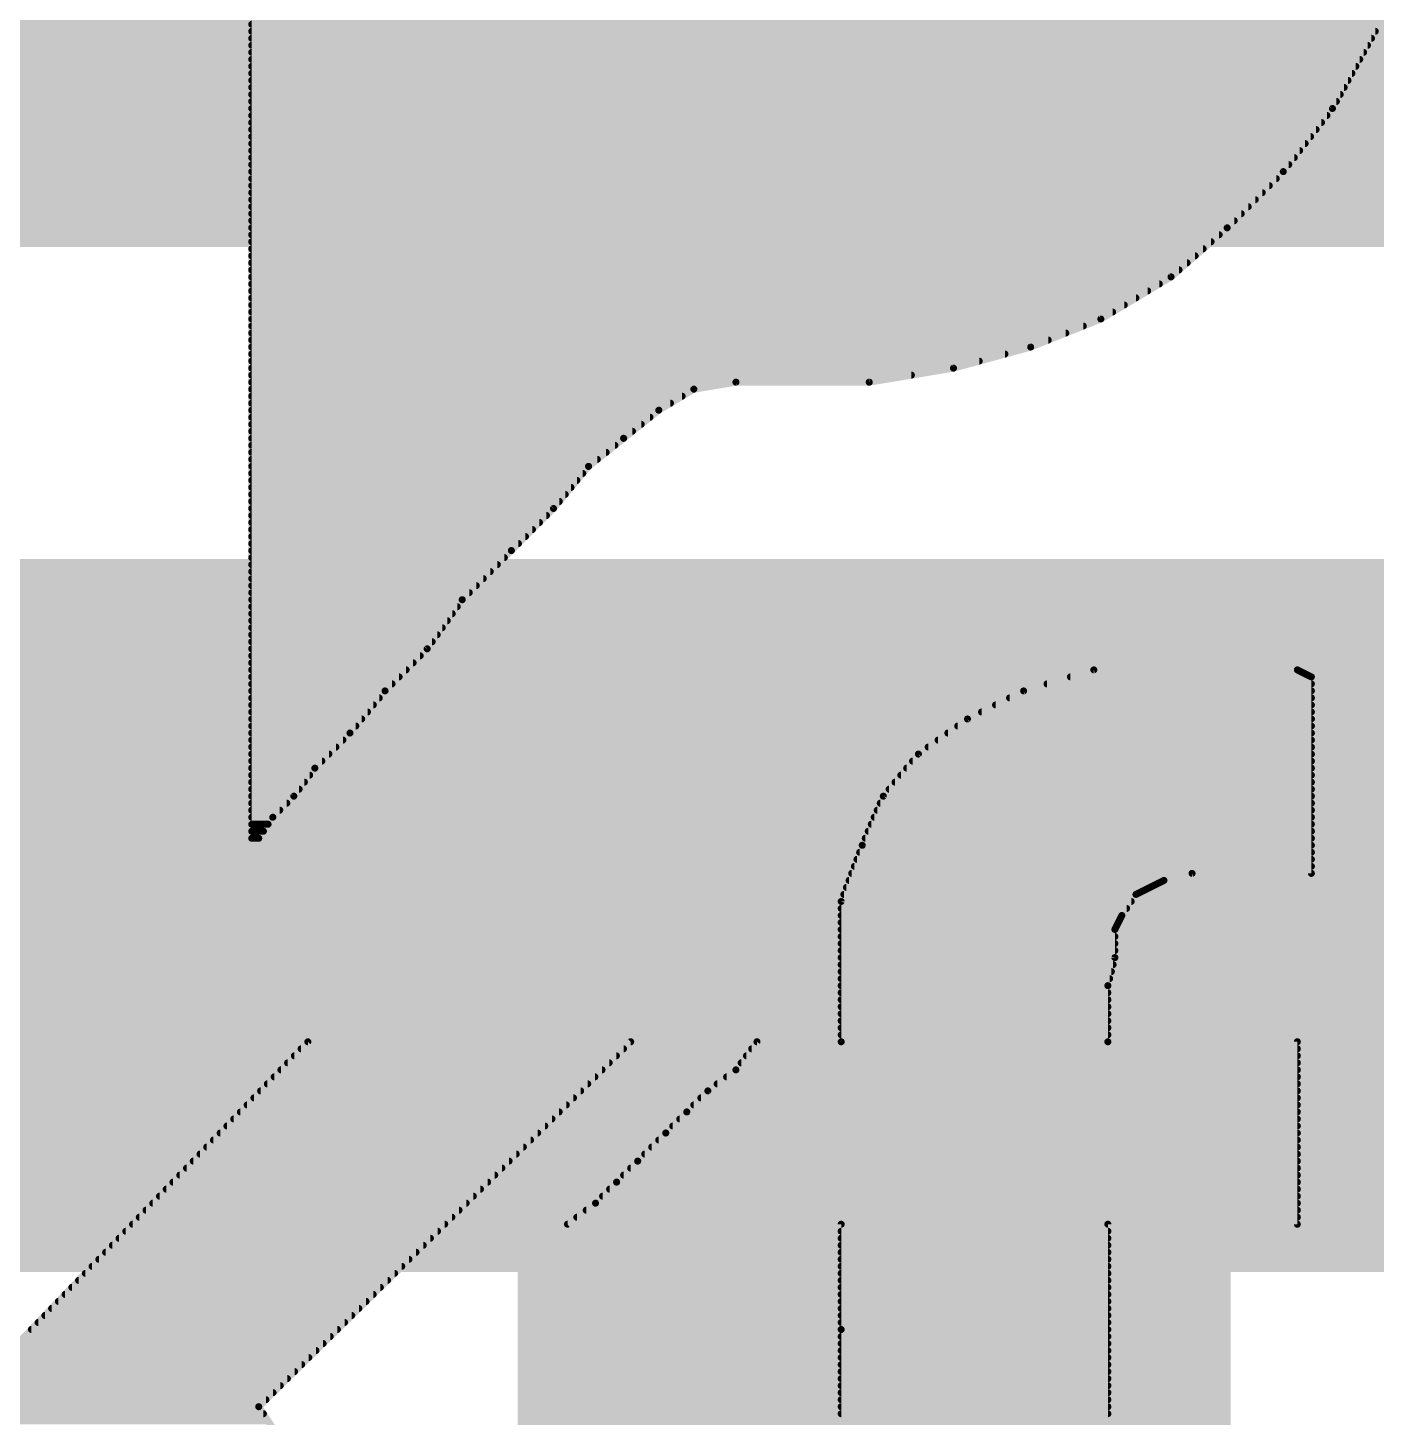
# Model space of a CAD drawing. Extents: x -27 to 80, y -18 to 25.
# Drawn here: x 23.559 to 25.48, y 8.175 to 10.155 of the extents above; entities that cross this region are included whole.
import ezdxf

# ---------------------------------------------------------------- set-up
doc = ezdxf.new("R2010")
doc.units = 0
for name, color, linetype in [('1', 12, 'CONTINUOUS'), ('16', 132, 'CONTINUOUS'), ('21', 41, 'CONTINUOUS'), ('51', 53, 'CONTINUOUS')]:
    doc.layers.add(name, color=color, linetype=linetype)

msp = doc.modelspace()

# ---------------------------------------------------------------- linework, layer by layer
at = {"layer": '1', "const_width": 1.016}
for points in [[(24.765, 8.89), (20.701, 8.89)], [(33.1, 8.89), (24.765, 8.89)], [(24.765, 0), (24.765, 8.89)]]:
    msp.add_lwpolyline(points, dxfattribs=at)
at = {"layer": '1', "const_width": 0.508}
for points in [[(24.765, 9.144, 1), (24.765, 8.636)], [(25.019, 8.89, 1), (24.511, 8.89)], [(24.765, 8.636, 1), (24.765, 9.144)]]:
    msp.add_lwpolyline(points, format="xyb", dxfattribs=at)
at = {"layer": '16', "const_width": 1.016}
msp.add_lwpolyline([(27.94, 8.89), (21.59, 8.89)], dxfattribs=at)
at = {"layer": '21', "const_width": 0.01}
for points in [[(23.878, 10.28), (23.878, 9)], [(25.418, 10.04), (25.518, 10.22)], [(23.878, 10.16), (25.4847, 10.16)], [(23.878, 10.15), (25.4791, 10.15)], [(23.878, 10.14), (25.4736, 10.14)], [(23.878, 10.13), (25.468, 10.13)], [(23.878, 10.12), (25.4624, 10.12)], [(23.878, 10.11), (25.4569, 10.11)], [(23.878, 10.1), (25.4513, 10.1)], [(23.878, 10.09), (25.4458, 10.09)], [(23.878, 10.08), (25.4402, 10.08)], [(23.878, 10.07), (25.4347, 10.07)], [(23.878, 10.06), (25.4291, 10.06)], [(23.878, 10.05), (25.4236, 10.05)], [(23.878, 10.04), (25.418, 10.04)], [(25.348, 9.95), (25.418, 10.04)], [(23.878, 10.03), (25.4102, 10.03)], [(23.878, 10.02), (25.4024, 10.02)], [(23.878, 10.01), (25.3947, 10.01)], [(23.878, 10), (25.3869, 10)], [(23.878, 9.99), (25.3791, 9.99)], [(23.878, 9.98), (25.3713, 9.98)], [(23.878, 9.97), (25.3636, 9.97)], [(23.878, 9.96), (25.3558, 9.96)], [(23.878, 9.95), (25.348, 9.95)], [(23.878, 9.94), (25.338, 9.94)], [(25.268, 9.87), (25.348, 9.95)], [(23.878, 9.93), (25.328, 9.93)], [(23.878, 9.92), (25.318, 9.92)], [(23.878, 9.91), (25.308, 9.91)], [(23.878, 9.9), (25.298, 9.9)], [(23.878, 9.89), (25.288, 9.89)], [(23.878, 9.88), (25.278, 9.88)], [(23.878, 9.87), (25.268, 9.87)], [(23.878, 9.86), (25.2566, 9.86)], [(25.188, 9.8), (25.268, 9.87)], [(23.878, 9.85), (25.2451, 9.85)], [(23.878, 9.84), (25.2337, 9.84)], [(23.878, 9.83), (25.2223, 9.83)], [(23.878, 9.82), (25.2109, 9.82)], [(23.878, 9.81), (25.1994, 9.81)], [(23.878, 9.8), (25.188, 9.8)], [(25.088, 9.74), (25.188, 9.8)], [(23.878, 9.79), (25.1713, 9.79)], [(23.878, 9.78), (25.1547, 9.78)], [(23.878, 9.77), (25.138, 9.77)], [(23.878, 9.76), (25.1213, 9.76)], [(23.878, 9.75), (25.1047, 9.75)], [(23.878, 9.74), (25.088, 9.74)], [(24.988, 9.7), (25.088, 9.74)], [(23.878, 9.73), (25.063, 9.73)], [(23.878, 9.72), (25.038, 9.72)], [(23.878, 9.71), (25.013, 9.71)], [(23.878, 9.7), (24.988, 9.7)], [(24.878, 9.67), (24.988, 9.7)], [(23.878, 9.69), (24.9513, 9.69)], [(23.878, 9.68), (24.9147, 9.68)], [(23.878, 9.67), (24.878, 9.67)], [(23.878, 9.66), (24.818, 9.66)], [(24.758, 9.65), (24.878, 9.67)], [(23.878, 9.65), (24.758, 9.65)], [(23.878, 9.64), (24.508, 9.64)], [(24.458, 9.61), (24.508, 9.64)], [(24.508, 9.64), (24.568, 9.65)], [(24.568, 9.65), (24.758, 9.65)], [(23.878, 9.63), (24.4913, 9.63)], [(23.878, 9.62), (24.4747, 9.62)], [(23.878, 9.61), (24.458, 9.61)], [(23.878, 9.6), (24.4455, 9.6)], [(24.408, 9.57), (24.458, 9.61)], [(23.878, 9.59), (24.433, 9.59)], [(23.878, 9.58), (24.4205, 9.58)], [(23.878, 9.57), (24.408, 9.57)], [(23.878, 9.56), (24.3955, 9.56)], [(24.358, 9.53), (24.408, 9.57)], [(23.878, 9.55), (24.383, 9.55)], [(23.878, 9.54), (24.3705, 9.54)], [(23.878, 9.53), (24.358, 9.53)], [(23.878, 9.52), (24.3497, 9.52)], [(24.308, 9.47), (24.358, 9.53)], [(23.878, 9.51), (24.3413, 9.51)], [(23.878, 9.5), (24.333, 9.5)], [(23.878, 9.49), (24.3247, 9.49)], [(23.878, 9.48), (24.3163, 9.48)], [(23.878, 9.47), (24.308, 9.47)], [(23.878, 9.46), (24.298, 9.46)], [(24.248, 9.41), (24.308, 9.47)], [(23.878, 9.45), (24.288, 9.45)], [(23.878, 9.44), (24.278, 9.44)], [(23.878, 9.43), (24.268, 9.43)], [(23.878, 9.42), (24.258, 9.42)], [(23.878, 9.41), (24.248, 9.41)], [(24.178, 9.34), (24.248, 9.41)], [(23.878, 9.4), (24.238, 9.4)], [(23.878, 9.39), (24.228, 9.39)], [(23.878, 9.38), (24.218, 9.38)], [(23.878, 9.37), (24.208, 9.37)], [(23.878, 9.36), (24.198, 9.36)], [(23.878, 9.35), (24.188, 9.35)], [(23.878, 9.34), (24.178, 9.34)], [(23.878, 9.33), (24.1709, 9.33)], [(24.128, 9.27), (24.178, 9.34)], [(23.878, 9.32), (24.1637, 9.32)], [(23.878, 9.31), (24.1566, 9.31)], [(23.878, 9.3), (24.1494, 9.3)], [(23.878, 9.29), (24.1423, 9.29)], [(23.878, 9.28), (24.1351, 9.28)], [(23.878, 9.27), (24.128, 9.27)], [(24.068, 9.21), (24.128, 9.27)], [(23.878, 9.26), (24.118, 9.26)], [(23.878, 9.25), (24.108, 9.25)], [(23.878, 9.24), (24.098, 9.24)], [(23.878, 9.23), (24.088, 9.23)], [(24.978, 9.21), (25.078, 9.24)], [(25.0447, 9.23), (25.388, 9.23)], [(25.078, 9.24), (25.368, 9.24)], [(25.368, 9.24), (25.388, 9.23)], [(25.388, 9.23), (25.388, 8.95)], [(23.878, 9.22), (24.078, 9.22)], [(23.878, 9.21), (24.068, 9.21)], [(24.018, 9.15), (24.068, 9.21)], [(24.898, 9.17), (24.978, 9.21)], [(24.978, 9.21), (25.388, 9.21)], [(25.0113, 9.22), (25.388, 9.22)], [(23.878, 9.2), (24.0597, 9.2)], [(23.878, 9.19), (24.0513, 9.19)], [(24.938, 9.19), (25.388, 9.19)], [(24.958, 9.2), (25.388, 9.2)], [(23.878, 9.18), (24.043, 9.18)], [(23.878, 9.17), (24.0347, 9.17)], [(24.828, 9.12), (24.898, 9.17)], [(24.898, 9.17), (25.388, 9.17)], [(24.918, 9.18), (25.388, 9.18)], [(23.878, 9.16), (24.0263, 9.16)], [(23.878, 9.15), (24.018, 9.15)], [(23.968, 9.1), (24.018, 9.15)], [(24.87, 9.15), (25.388, 9.15)], [(24.884, 9.16), (25.388, 9.16)], [(23.878, 9.14), (24.008, 9.14)], [(23.878, 9.13), (23.998, 9.13)], [(24.842, 9.13), (25.388, 9.13)], [(24.856, 9.14), (25.388, 9.14)], [(23.878, 9.12), (23.988, 9.12)], [(23.878, 9.11), (23.978, 9.11)], [(24.778, 9.06), (24.828, 9.12)], [(24.8197, 9.11), (25.388, 9.11)], [(24.828, 9.12), (25.388, 9.12)], [(23.878, 9.1), (23.968, 9.1)], [(23.878, 9.09), (23.9605, 9.09)], [(23.938, 9.06), (23.968, 9.1)], [(24.803, 9.09), (25.388, 9.09)], [(24.8113, 9.1), (25.388, 9.1)], [(23.878, 9.08), (23.953, 9.08)], [(23.878, 9.07), (23.9455, 9.07)], [(24.7863, 9.07), (25.388, 9.07)], [(24.7947, 9.08), (25.388, 9.08)], [(23.878, 9.06), (23.938, 9.06)], [(23.878, 9.05), (23.928, 9.05)], [(23.908, 9.03), (23.938, 9.06)], [(24.748, 8.99), (24.778, 9.06)], [(24.7737, 9.05), (25.388, 9.05)], [(24.778, 9.06), (25.388, 9.06)], [(23.878, 9.04), (23.918, 9.04)], [(23.878, 9.03), (23.908, 9.03)], [(23.888, 9), (23.908, 9.03)], [(24.7651, 9.03), (25.388, 9.03)], [(24.7694, 9.04), (25.388, 9.04)], [(23.878, 9.02), (23.9013, 9.02)], [(23.878, 9.01), (23.8947, 9.01)], [(24.7566, 9.01), (25.388, 9.01)], [(24.7609, 9.02), (25.388, 9.02)], [(23.878, 9), (23.888, 9)], [(23.878, 9), (23.888, 9)], [(24.718, 8.91), (24.748, 8.99)], [(24.748, 8.99), (25.388, 8.99)], [(24.7523, 9), (25.388, 9)], [(24.7405, 8.97), (25.388, 8.97)], [(24.7443, 8.98), (25.388, 8.98)], [(24.733, 8.95), (25.388, 8.95)], [(24.7368, 8.96), (25.388, 8.96)], [(25.218, 8.95), (25.178, 8.94)], [(25.388, 8.95), (25.218, 8.95)], [(24.7255, 8.93), (25.158, 8.93)], [(24.7293, 8.94), (25.178, 8.94)], [(25.158, 8.93), (25.138, 8.92)], [(25.178, 8.94), (25.158, 8.93)], [(24.718, 8.71), (24.718, 8.91)], [(24.718, 8.91), (25.1313, 8.91)], [(24.7218, 8.92), (25.138, 8.92)], [(25.138, 8.92), (25.118, 8.89)], [(24.718, 8.9), (25.1247, 8.9)], [(24.718, 8.89), (25.118, 8.89)], [(25.118, 8.89), (25.108, 8.87)], [(24.718, 8.88), (25.113, 8.88)], [(24.718, 8.87), (25.108, 8.87)], [(25.108, 8.87), (25.108, 8.83)], [(24.718, 8.86), (25.108, 8.86)], [(24.718, 8.85), (25.108, 8.85)], [(24.718, 8.84), (25.108, 8.84)], [(24.718, 8.83), (25.108, 8.83)], [(25.108, 8.83), (25.098, 8.79)], [(24.718, 8.82), (25.1055, 8.82)], [(24.718, 8.81), (25.103, 8.81)], [(24.718, 8.8), (25.1005, 8.8)], [(24.718, 8.79), (25.098, 8.79)], [(25.098, 8.79), (25.098, 8.71)], [(24.718, 8.78), (25.098, 8.78)], [(24.718, 8.77), (25.098, 8.77)], [(24.718, 8.76), (25.098, 8.76)], [(24.718, 8.75), (25.098, 8.75)], [(24.718, 8.74), (25.098, 8.74)], [(24.718, 8.73), (25.098, 8.73)], [(23.468, 8.2), (23.958, 8.71)], [(24.418, 8.71), (23.888, 8.19)], [(23.958, 8.71), (24.418, 8.71)], [(24.568, 8.67), (24.598, 8.71)], [(24.598, 8.71), (24.718, 8.71)], [(24.718, 8.72), (25.098, 8.72)], [(24.718, 8.71), (25.098, 8.71)], [(25.098, 8.71), (25.368, 8.71)], [(25.368, 8.71), (25.368, 8.45)], [(23.9388, 8.69), (24.3976, 8.69)], [(23.9484, 8.7), (24.4078, 8.7)], [(24.583, 8.69), (25.368, 8.69)], [(24.5905, 8.7), (25.368, 8.7)], [(23.9196, 8.67), (24.3772, 8.67)], [(23.9292, 8.68), (24.3874, 8.68)], [(24.528, 8.64), (24.568, 8.67)], [(24.568, 8.67), (25.368, 8.67)], [(24.5755, 8.68), (25.368, 8.68)], [(23.9003, 8.65), (24.3568, 8.65)], [(23.91, 8.66), (24.367, 8.66)], [(24.5413, 8.65), (25.368, 8.65)], [(24.5547, 8.66), (25.368, 8.66)], [(23.8811, 8.63), (24.3365, 8.63)], [(23.8907, 8.64), (24.3467, 8.64)], [(24.498, 8.61), (24.528, 8.64)], [(24.518, 8.63), (25.368, 8.63)], [(24.528, 8.64), (25.368, 8.64)], [(23.8619, 8.61), (24.3161, 8.61)], [(23.8715, 8.62), (24.3263, 8.62)], [(24.468, 8.58), (24.498, 8.61)], [(24.498, 8.61), (25.368, 8.61)], [(24.508, 8.62), (25.368, 8.62)], [(23.8427, 8.59), (24.2957, 8.59)], [(23.8523, 8.6), (24.3059, 8.6)], [(24.478, 8.59), (25.368, 8.59)], [(24.488, 8.6), (25.368, 8.6)], [(23.8235, 8.57), (24.2753, 8.57)], [(23.8331, 8.58), (24.2855, 8.58)], [(24.428, 8.54), (24.468, 8.58)], [(24.458, 8.57), (25.368, 8.57)], [(24.468, 8.58), (25.368, 8.58)], [(23.8043, 8.55), (24.2549, 8.55)], [(23.8139, 8.56), (24.2651, 8.56)], [(24.438, 8.55), (25.368, 8.55)], [(24.448, 8.56), (25.368, 8.56)], [(23.7851, 8.53), (24.2345, 8.53)], [(23.7947, 8.54), (24.2447, 8.54)], [(24.398, 8.51), (24.428, 8.54)], [(24.418, 8.53), (25.368, 8.53)], [(24.428, 8.54), (25.368, 8.54)], [(23.7658, 8.51), (24.2142, 8.51)], [(23.7755, 8.52), (24.2243, 8.52)], [(24.368, 8.48), (24.398, 8.51)], [(24.398, 8.51), (25.368, 8.51)], [(24.408, 8.52), (25.368, 8.52)], [(23.7466, 8.49), (24.1938, 8.49)], [(23.7562, 8.5), (24.204, 8.5)], [(24.378, 8.49), (25.368, 8.49)], [(24.388, 8.5), (25.368, 8.5)], [(23.7274, 8.47), (24.1734, 8.47)], [(23.737, 8.48), (24.1836, 8.48)], [(24.328, 8.45), (24.368, 8.48)], [(24.3547, 8.47), (25.368, 8.47)], [(24.368, 8.48), (25.368, 8.48)], [(23.7082, 8.45), (24.153, 8.45)], [(23.7178, 8.46), (24.1632, 8.46)], [(24.718, 8.45), (24.328, 8.45)], [(24.328, 8.45), (25.368, 8.45)], [(24.3413, 8.46), (25.368, 8.46)], [(24.718, 8.3), (24.718, 8.45)], [(25.368, 8.45), (25.098, 8.45)], [(25.098, 8.45), (25.098, 7.29)], [(23.689, 8.43), (24.1326, 8.43)], [(23.6986, 8.44), (24.1428, 8.44)], [(24.718, 8.44), (25.098, 8.44)], [(24.718, 8.43), (25.098, 8.43)], [(23.6794, 8.42), (24.1224, 8.42)], [(24.718, 8.42), (25.098, 8.42)], [(23.6602, 8.4), (24.102, 8.4)], [(23.6698, 8.41), (24.1122, 8.41)], [(24.718, 8.41), (25.098, 8.41)], [(24.718, 8.4), (25.098, 8.4)], [(23.6409, 8.38), (24.0817, 8.38)], [(23.6505, 8.39), (24.0918, 8.39)], [(24.718, 8.39), (25.098, 8.39)], [(24.718, 8.38), (25.098, 8.38)], [(23.6217, 8.36), (24.0613, 8.36)], [(23.6313, 8.37), (24.0715, 8.37)], [(24.718, 8.37), (25.098, 8.37)], [(24.718, 8.36), (25.098, 8.36)], [(23.6025, 8.34), (24.0409, 8.34)], [(23.6121, 8.35), (24.0511, 8.35)], [(24.718, 8.35), (25.098, 8.35)], [(24.718, 8.34), (25.098, 8.34)], [(23.5833, 8.32), (24.0205, 8.32)], [(23.5929, 8.33), (24.0307, 8.33)], [(24.718, 8.33), (25.098, 8.33)], [(24.718, 8.32), (25.098, 8.32)], [(23.5641, 8.3), (24.0001, 8.3)], [(23.5737, 8.31), (24.0103, 8.31)], [(24.718, 8.31), (25.098, 8.31)], [(24.718, 7.29), (24.718, 8.3)], [(24.718, 8.3), (25.098, 8.3)], [(23.5449, 8.28), (23.9797, 8.28)], [(23.5545, 8.29), (23.9899, 8.29)], [(24.718, 8.29), (25.098, 8.29)], [(24.718, 8.28), (25.098, 8.28)], [(23.5256, 8.26), (23.9593, 8.26)], [(23.5353, 8.27), (23.9695, 8.27)], [(24.718, 8.27), (25.098, 8.27)], [(24.718, 8.26), (25.098, 8.26)], [(23.5064, 8.24), (23.939, 8.24)], [(23.516, 8.25), (23.9492, 8.25)], [(24.718, 8.25), (25.098, 8.25)], [(24.718, 8.24), (25.098, 8.24)], [(23.4872, 8.22), (23.9186, 8.22)], [(23.4968, 8.23), (23.9288, 8.23)], [(24.718, 8.23), (25.098, 8.23)], [(24.718, 8.22), (25.098, 8.22)], [(23.468, 8.2), (23.8982, 8.2)], [(23.4776, 8.21), (23.9084, 8.21)], [(24.718, 8.21), (25.098, 8.21)], [(24.718, 8.2), (25.098, 8.2)], [(23.078, 8.19), (23.888, 8.19)], [(23.078, 8.18), (23.8946, 8.18)], [(23.888, 8.19), (24.478, 7.29)], [(24.718, 8.19), (25.098, 8.19)], [(24.718, 8.18), (25.098, 8.18)], [(23.078, 8.17), (23.9011, 8.17)], [(24.718, 8.17), (25.098, 8.17)]]:
    msp.add_lwpolyline(points, dxfattribs=at)
at = {"layer": '21', "const_width": 0.005}
for points in [[(23.878, 10.1625, 1), (23.878, 10.1575)], [(23.878, 10.1525, 1), (23.878, 10.1475)], [(23.878, 10.1425, 1), (23.878, 10.1375)], [(25.4736, 10.1375, 1), (25.4736, 10.1425)], [(25.4791, 10.1475, 1), (25.4791, 10.1525)], [(23.878, 10.1325, 1), (23.878, 10.1275)], [(23.878, 10.1225, 1), (23.878, 10.1175)], [(25.4624, 10.1175, 1), (25.4624, 10.1225)], [(25.468, 10.1275, 1), (25.468, 10.1325)], [(23.878, 10.1125, 1), (23.878, 10.1075)], [(23.878, 10.1025, 1), (23.878, 10.0975)], [(25.4513, 10.0975, 1), (25.4513, 10.1025)], [(25.4569, 10.1075, 1), (25.4569, 10.1125)], [(23.878, 10.0925, 1), (23.878, 10.0875)], [(23.878, 10.0825, 1), (23.878, 10.0775)], [(25.4402, 10.0775, 1), (25.4402, 10.0825)], [(25.4458, 10.0875, 1), (25.4458, 10.0925)], [(23.878, 10.0725, 1), (23.878, 10.0675)], [(23.878, 10.0625, 1), (23.878, 10.0575)], [(25.4291, 10.0575, 1), (25.4291, 10.0625)], [(25.4347, 10.0675, 1), (25.4347, 10.0725)], [(23.878, 10.0525, 1), (23.878, 10.0475)], [(23.878, 10.0425, 1), (23.878, 10.0375)], [(25.4158, 10.0412, 1), (25.4202, 10.0388)], [(25.42, 10.0385, 1), (25.416, 10.0415)], [(25.418, 10.0375, 1), (25.418, 10.0425)], [(25.4236, 10.0475, 1), (25.4236, 10.0525)], [(23.878, 10.0325, 1), (23.878, 10.0275)], [(23.878, 10.0225, 1), (23.878, 10.0175)], [(25.4024, 10.0175, 1), (25.4024, 10.0225)], [(25.4102, 10.0275, 1), (25.4102, 10.0325)], [(23.878, 10.0125, 1), (23.878, 10.0075)], [(23.878, 10.0025, 1), (23.878, 9.9975)], [(25.3869, 9.9975, 1), (25.3869, 10.0025)], [(25.3947, 10.0075, 1), (25.3947, 10.0125)], [(23.878, 9.9925, 1), (23.878, 9.9875)], [(23.878, 9.9825, 1), (23.878, 9.9775)], [(25.3713, 9.9775, 1), (25.3713, 9.9825)], [(25.3791, 9.9875, 1), (25.3791, 9.9925)], [(23.878, 9.9725, 1), (23.878, 9.9675)], [(23.878, 9.9625, 1), (23.878, 9.9575)], [(25.3558, 9.9575, 1), (25.3558, 9.9625)], [(25.3636, 9.9675, 1), (25.3636, 9.9725)], [(23.878, 9.9525, 1), (23.878, 9.9475)], [(23.878, 9.9425, 1), (23.878, 9.9375)], [(25.338, 9.9375, 1), (25.338, 9.9425)], [(25.346, 9.9515, 1), (25.35, 9.9485)], [(25.3498, 9.9482, 1), (25.3462, 9.9518)], [(25.348, 9.9475, 1), (25.348, 9.9525)], [(23.878, 9.9325, 1), (23.878, 9.9275)], [(23.878, 9.9225, 1), (23.878, 9.9175)], [(25.318, 9.9175, 1), (25.318, 9.9225)], [(25.328, 9.9275, 1), (25.328, 9.9325)], [(23.878, 9.9125, 1), (23.878, 9.9075)], [(23.878, 9.9025, 1), (23.878, 9.8975)], [(25.298, 9.8975, 1), (25.298, 9.9025)], [(25.308, 9.9075, 1), (25.308, 9.9125)], [(23.878, 9.8925, 1), (23.878, 9.8875)], [(23.878, 9.8825, 1), (23.878, 9.8775)], [(25.278, 9.8775, 1), (25.278, 9.8825)], [(25.288, 9.8875, 1), (25.288, 9.8925)], [(23.878, 9.8725, 1), (23.878, 9.8675)], [(23.878, 9.8625, 1), (23.878, 9.8575)], [(25.2566, 9.8575, 1), (25.2566, 9.8625)], [(25.2662, 9.8718, 1), (25.2698, 9.8682)], [(25.2696, 9.8681, 1), (25.2664, 9.8719)], [(25.268, 9.8675, 1), (25.268, 9.8725)], [(23.878, 9.8525, 1), (23.878, 9.8475)], [(23.878, 9.8425, 1), (23.878, 9.8375)], [(25.2337, 9.8375, 1), (25.2337, 9.8425)], [(25.2451, 9.8475, 1), (25.2451, 9.8525)], [(23.878, 9.8325, 1), (23.878, 9.8275)], [(23.878, 9.8225, 1), (23.878, 9.8175)], [(25.2109, 9.8175, 1), (25.2109, 9.8225)], [(25.2223, 9.8275, 1), (25.2223, 9.8325)], [(23.878, 9.8125, 1), (23.878, 9.8075)], [(23.878, 9.8025, 1), (23.878, 9.7975)], [(25.1864, 9.8019, 1), (25.1896, 9.7981)], [(25.1893, 9.7979, 1), (25.1867, 9.8021)], [(25.188, 9.7975, 1), (25.188, 9.8025)], [(25.1994, 9.8075, 1), (25.1994, 9.8125)], [(23.878, 9.7925, 1), (23.878, 9.7875)], [(23.878, 9.7825, 1), (23.878, 9.7775)], [(25.1547, 9.7775, 1), (25.1547, 9.7825)], [(25.1713, 9.7875, 1), (25.1713, 9.7925)], [(23.878, 9.7725, 1), (23.878, 9.7675)], [(23.878, 9.7625, 1), (23.878, 9.7575)], [(25.1213, 9.7575, 1), (25.1213, 9.7625)], [(25.138, 9.7675, 1), (25.138, 9.7725)], [(23.878, 9.7525, 1), (23.878, 9.7475)], [(23.878, 9.7425, 1), (23.878, 9.7375)], [(25.0867, 9.7421, 1), (25.0893, 9.7379)], [(25.0889, 9.7377, 1), (25.0871, 9.7423)], [(25.088, 9.7375, 1), (25.088, 9.7425)], [(25.1047, 9.7475, 1), (25.1047, 9.7525)], [(23.878, 9.7325, 1), (23.878, 9.7275)], [(23.878, 9.7225, 1), (23.878, 9.7175)], [(25.038, 9.7175, 1), (25.038, 9.7225)], [(25.063, 9.7275, 1), (25.063, 9.7325)], [(23.878, 9.7125, 1), (23.878, 9.7075)], [(23.878, 9.7025, 1), (23.878, 9.6975)], [(24.9871, 9.7023, 1), (24.9889, 9.6977)], [(24.9887, 9.6976, 1), (24.9873, 9.7024)], [(24.988, 9.6975, 1), (24.988, 9.7025)], [(25.013, 9.7075, 1), (25.013, 9.7125)], [(23.878, 9.6925, 1), (23.878, 9.6875)], [(23.878, 9.6825, 1), (23.878, 9.6775)], [(24.9147, 9.6775, 1), (24.9147, 9.6825)], [(24.9513, 9.6875, 1), (24.9513, 9.6925)], [(23.878, 9.6725, 1), (23.878, 9.6675)], [(23.878, 9.6625, 1), (23.878, 9.6575)], [(24.818, 9.6575, 1), (24.818, 9.6625)], [(24.8773, 9.6724, 1), (24.8787, 9.6676)], [(24.8784, 9.6675, 1), (24.8776, 9.6725)], [(24.878, 9.6675, 1), (24.878, 9.6725)], [(23.878, 9.6525, 1), (23.878, 9.6475)], [(23.878, 9.6425, 1), (23.878, 9.6375)], [(24.5076, 9.6425, 1), (24.5084, 9.6375)], [(24.5093, 9.6379, 1), (24.5067, 9.6421)], [(24.508, 9.6375, 1), (24.508, 9.6425)], [(24.568, 9.6525, 1), (24.568, 9.6475)], [(24.5684, 9.6475, 1), (24.5676, 9.6525)], [(24.7576, 9.6525, 1), (24.7584, 9.6475)], [(24.758, 9.6475, 1), (24.758, 9.6525)], [(24.758, 9.6475, 1), (24.758, 9.6525)], [(23.878, 9.6325, 1), (23.878, 9.6275)], [(23.878, 9.6225, 1), (23.878, 9.6175)], [(24.4747, 9.6175, 1), (24.4747, 9.6225)], [(24.4913, 9.6275, 1), (24.4913, 9.6325)], [(23.878, 9.6125, 1), (23.878, 9.6075)], [(23.878, 9.6025, 1), (23.878, 9.5975)], [(24.4455, 9.5975, 1), (24.4455, 9.6025)], [(24.4567, 9.6121, 1), (24.4593, 9.6079)], [(24.4596, 9.608, 1), (24.4564, 9.612)], [(24.458, 9.6075, 1), (24.458, 9.6125)], [(23.878, 9.5925, 1), (23.878, 9.5875)], [(23.878, 9.5825, 1), (23.878, 9.5775)], [(24.4205, 9.5775, 1), (24.4205, 9.5825)], [(24.433, 9.5875, 1), (24.433, 9.5925)], [(23.878, 9.5725, 1), (23.878, 9.5675)], [(23.878, 9.5625, 1), (23.878, 9.5575)], [(24.3955, 9.5575, 1), (24.3955, 9.5625)], [(24.4064, 9.572, 1), (24.4096, 9.568)], [(24.4096, 9.568, 1), (24.4064, 9.572)], [(24.408, 9.5675, 1), (24.408, 9.5725)], [(23.878, 9.5525, 1), (23.878, 9.5475)], [(23.878, 9.5425, 1), (23.878, 9.5375)], [(24.3705, 9.5375, 1), (24.3705, 9.5425)], [(24.383, 9.5475, 1), (24.383, 9.5525)], [(23.878, 9.5325, 1), (23.878, 9.5275)], [(23.878, 9.5225, 1), (23.878, 9.5175)], [(24.3497, 9.5175, 1), (24.3497, 9.5225)], [(24.3564, 9.532, 1), (24.3596, 9.528)], [(24.3599, 9.5284, 1), (24.3561, 9.5316)], [(24.358, 9.5275, 1), (24.358, 9.5325)], [(23.878, 9.5125, 1), (23.878, 9.5075)], [(23.878, 9.5025, 1), (23.878, 9.4975)], [(24.333, 9.4975, 1), (24.333, 9.5025)], [(24.3413, 9.5075, 1), (24.3413, 9.5125)], [(23.878, 9.4925, 1), (23.878, 9.4875)], [(23.878, 9.4825, 1), (23.878, 9.4775)], [(24.3163, 9.4775, 1), (24.3163, 9.4825)], [(24.3247, 9.4875, 1), (24.3247, 9.4925)], [(23.878, 9.4725, 1), (23.878, 9.4675)], [(23.878, 9.4625, 1), (23.878, 9.4575)], [(24.298, 9.4575, 1), (24.298, 9.4625)], [(24.3061, 9.4716, 1), (24.3099, 9.4684)], [(24.3098, 9.4682, 1), (24.3062, 9.4718)], [(24.308, 9.4675, 1), (24.308, 9.4725)], [(23.878, 9.4525, 1), (23.878, 9.4475)], [(23.878, 9.4425, 1), (23.878, 9.4375)], [(24.278, 9.4375, 1), (24.278, 9.4425)], [(24.288, 9.4475, 1), (24.288, 9.4525)], [(23.878, 9.4325, 1), (23.878, 9.4275)], [(23.878, 9.4225, 1), (23.878, 9.4175)], [(24.258, 9.4175, 1), (24.258, 9.4225)], [(24.268, 9.4275, 1), (24.268, 9.4325)], [(23.878, 9.4125, 1), (23.878, 9.4075)], [(24.2462, 9.4118, 1), (24.2498, 9.4082)], [(24.2498, 9.4082, 1), (24.2462, 9.4118)], [(24.248, 9.4075, 1), (24.248, 9.4125)], [(23.878, 9.4025, 1), (23.878, 9.3975)], [(23.878, 9.3925, 1), (23.878, 9.3875)], [(24.228, 9.3875, 1), (24.228, 9.3925)], [(24.238, 9.3975, 1), (24.238, 9.4025)], [(23.878, 9.3825, 1), (23.878, 9.3775)], [(23.878, 9.3725, 1), (23.878, 9.3675)], [(24.208, 9.3675, 1), (24.208, 9.3725)], [(24.218, 9.3775, 1), (24.218, 9.3825)], [(23.878, 9.3625, 1), (23.878, 9.3575)], [(23.878, 9.3525, 1), (23.878, 9.3475)], [(24.188, 9.3475, 1), (24.188, 9.3525)], [(24.198, 9.3575, 1), (24.198, 9.3625)], [(23.878, 9.3425, 1), (23.878, 9.3375)], [(23.878, 9.3325, 1), (23.878, 9.3275)], [(24.1709, 9.3275, 1), (24.1709, 9.3325)], [(24.1762, 9.3418, 1), (24.1798, 9.3382)], [(24.18, 9.3385, 1), (24.176, 9.3415)], [(24.178, 9.3375, 1), (24.178, 9.3425)], [(23.878, 9.3225, 1), (23.878, 9.3175)], [(23.878, 9.3125, 1), (23.878, 9.3075)], [(24.1566, 9.3075, 1), (24.1566, 9.3125)], [(24.1637, 9.3175, 1), (24.1637, 9.3225)], [(23.878, 9.3025, 1), (23.878, 9.2975)], [(23.878, 9.2925, 1), (23.878, 9.2875)], [(24.1423, 9.2875, 1), (24.1423, 9.2925)], [(24.1494, 9.2975, 1), (24.1494, 9.3025)], [(23.878, 9.2825, 1), (23.878, 9.2775)], [(23.878, 9.2725, 1), (23.878, 9.2675)], [(24.126, 9.2715, 1), (24.13, 9.2685)], [(24.1298, 9.2682, 1), (24.1262, 9.2718)], [(24.128, 9.2675, 1), (24.128, 9.2725)], [(24.1351, 9.2775, 1), (24.1351, 9.2825)], [(23.878, 9.2625, 1), (23.878, 9.2575)], [(23.878, 9.2525, 1), (23.878, 9.2475)], [(24.108, 9.2475, 1), (24.108, 9.2525)], [(24.118, 9.2575, 1), (24.118, 9.2625)], [(23.878, 9.2425, 1), (23.878, 9.2375)], [(23.878, 9.2325, 1), (23.878, 9.2275)], [(24.088, 9.2275, 1), (24.088, 9.2325)], [(24.098, 9.2375, 1), (24.098, 9.2425)], [(25.0447, 9.2325, 1), (25.0447, 9.2275)], [(25.078, 9.2425, 1), (25.078, 9.2375)], [(25.0787, 9.2376, 1), (25.0773, 9.2424)], [(25.3691, 9.2422, 1), (25.3669, 9.2378)], [(25.368, 9.2375, 1), (25.368, 9.2425)], [(25.3905, 9.23, 1), (25.3855, 9.23)], [(25.3869, 9.2278, 1), (25.3891, 9.2322)], [(25.388, 9.2275, 1), (25.388, 9.2325)], [(23.878, 9.2225, 1), (23.878, 9.2175)], [(23.878, 9.2125, 1), (23.878, 9.2075)], [(24.0662, 9.2118, 1), (24.0698, 9.2082)], [(24.0699, 9.2084, 1), (24.0661, 9.2116)], [(24.068, 9.2075, 1), (24.068, 9.2125)], [(24.078, 9.2175, 1), (24.078, 9.2225)], [(24.978, 9.2125, 1), (24.978, 9.2075)], [(24.9773, 9.2124, 1), (24.9787, 9.2076)], [(24.9791, 9.2078, 1), (24.9769, 9.2122)], [(25.0113, 9.2225, 1), (25.0113, 9.2175)], [(25.388, 9.2175, 1), (25.388, 9.2225)], [(25.388, 9.2075, 1), (25.388, 9.2125)], [(23.878, 9.2025, 1), (23.878, 9.1975)], [(23.878, 9.1925, 1), (23.878, 9.1875)], [(24.0513, 9.1875, 1), (24.0513, 9.1925)], [(24.0597, 9.1975, 1), (24.0597, 9.2025)], [(24.938, 9.1925, 1), (24.938, 9.1875)], [(24.958, 9.2025, 1), (24.958, 9.1975)], [(25.388, 9.1975, 1), (25.388, 9.2025)], [(25.388, 9.1875, 1), (25.388, 9.1925)], [(23.878, 9.1825, 1), (23.878, 9.1775)], [(23.878, 9.1725, 1), (23.878, 9.1675)], [(24.0347, 9.1675, 1), (24.0347, 9.1725)], [(24.043, 9.1775, 1), (24.043, 9.1825)], [(24.898, 9.1725, 1), (24.898, 9.1675)], [(24.8969, 9.1722, 1), (24.8991, 9.1678)], [(24.8995, 9.168, 1), (24.8965, 9.172)], [(24.918, 9.1825, 1), (24.918, 9.1775)], [(25.388, 9.1775, 1), (25.388, 9.1825)], [(25.388, 9.1675, 1), (25.388, 9.1725)], [(23.878, 9.1625, 1), (23.878, 9.1575)], [(23.878, 9.1525, 1), (23.878, 9.1475)], [(24.0161, 9.1516, 1), (24.0199, 9.1484)], [(24.0198, 9.1482, 1), (24.0162, 9.1518)], [(24.018, 9.1475, 1), (24.018, 9.1525)], [(24.0263, 9.1575, 1), (24.0263, 9.1625)], [(24.87, 9.1525, 1), (24.87, 9.1475)], [(24.884, 9.1625, 1), (24.884, 9.1575)], [(25.388, 9.1575, 1), (25.388, 9.1625)], [(25.388, 9.1475, 1), (25.388, 9.1525)], [(23.878, 9.1425, 1), (23.878, 9.1375)], [(23.878, 9.1325, 1), (23.878, 9.1275)], [(23.998, 9.1275, 1), (23.998, 9.1325)], [(24.008, 9.1375, 1), (24.008, 9.1425)], [(24.842, 9.1325, 1), (24.842, 9.1275)], [(24.856, 9.1425, 1), (24.856, 9.1375)], [(25.388, 9.1375, 1), (25.388, 9.1425)], [(25.388, 9.1275, 1), (25.388, 9.1325)], [(23.878, 9.1225, 1), (23.878, 9.1175)], [(23.878, 9.1125, 1), (23.878, 9.1075)], [(23.978, 9.1075, 1), (23.978, 9.1125)], [(23.988, 9.1175, 1), (23.988, 9.1225)], [(24.8197, 9.1125, 1), (24.8197, 9.1075)], [(24.828, 9.1225, 1), (24.828, 9.1175)], [(24.8265, 9.122, 1), (24.8295, 9.118)], [(24.8299, 9.1184, 1), (24.8261, 9.1216)], [(25.388, 9.1175, 1), (25.388, 9.1225)], [(25.388, 9.1075, 1), (25.388, 9.1125)], [(23.878, 9.1025, 1), (23.878, 9.0975)], [(23.878, 9.0925, 1), (23.878, 9.0875)], [(23.9605, 9.0875, 1), (23.9605, 9.0925)], [(23.9662, 9.1018, 1), (23.9698, 9.0982)], [(23.97, 9.0985, 1), (23.966, 9.1015)], [(23.968, 9.0975, 1), (23.968, 9.1025)], [(24.803, 9.0925, 1), (24.803, 9.0875)], [(24.8113, 9.1025, 1), (24.8113, 9.0975)], [(25.388, 9.0975, 1), (25.388, 9.1025)], [(25.388, 9.0875, 1), (25.388, 9.0925)], [(23.878, 9.0825, 1), (23.878, 9.0775)], [(23.878, 9.0725, 1), (23.878, 9.0675)], [(23.9455, 9.0675, 1), (23.9455, 9.0725)], [(23.953, 9.0775, 1), (23.953, 9.0825)], [(24.7863, 9.0725, 1), (24.7863, 9.0675)], [(24.7947, 9.0825, 1), (24.7947, 9.0775)], [(25.388, 9.0775, 1), (25.388, 9.0825)], [(25.388, 9.0675, 1), (25.388, 9.0725)], [(23.878, 9.0625, 1), (23.878, 9.0575)], [(23.878, 9.0525, 1), (23.878, 9.0475)], [(23.928, 9.0475, 1), (23.928, 9.0525)], [(23.936, 9.0615, 1), (23.94, 9.0585)], [(23.9398, 9.0582, 1), (23.9362, 9.0618)], [(23.938, 9.0575, 1), (23.938, 9.0625)], [(24.7737, 9.0525, 1), (24.7737, 9.0475)], [(24.778, 9.0625, 1), (24.778, 9.0575)], [(24.7761, 9.0616, 1), (24.7799, 9.0584)], [(24.7803, 9.059, 1), (24.7757, 9.061)], [(25.388, 9.0575, 1), (25.388, 9.0625)], [(25.388, 9.0475, 1), (25.388, 9.0525)], [(23.878, 9.0425, 1), (23.878, 9.0375)], [(23.878, 9.0325, 1), (23.878, 9.0275)], [(23.9062, 9.0318, 1), (23.9098, 9.0282)], [(23.9101, 9.0286, 1), (23.9059, 9.0314)], [(23.908, 9.0275, 1), (23.908, 9.0325)], [(23.918, 9.0375, 1), (23.918, 9.0425)], [(24.7651, 9.0325, 1), (24.7651, 9.0275)], [(24.7694, 9.0425, 1), (24.7694, 9.0375)], [(25.388, 9.0375, 1), (25.388, 9.0425)], [(25.388, 9.0275, 1), (25.388, 9.0325)], [(23.878, 9.0225, 1), (23.878, 9.0175)], [(23.878, 9.0125, 1), (23.878, 9.0075)], [(23.8947, 9.0075, 1), (23.8947, 9.0125)], [(23.9013, 9.0175, 1), (23.9013, 9.0225)], [(24.7566, 9.0125, 1), (24.7566, 9.0075)], [(24.7609, 9.0225, 1), (24.7609, 9.0175)], [(25.388, 9.0175, 1), (25.388, 9.0225)], [(25.388, 9.0075, 1), (25.388, 9.0125)], [(23.878, 9.0025, 1), (23.878, 8.9975)], [(23.878, 9.0025, 1), (23.878, 8.9975)], [(23.8755, 9, 1), (23.8805, 9)], [(23.8859, 9.0014, 1), (23.8901, 8.9986)], [(23.888, 8.9975, 1), (23.888, 9.0025)], [(23.888, 8.9975, 1), (23.888, 9.0025)], [(24.748, 8.9925, 1), (24.748, 8.9875)], [(24.7457, 8.991, 1), (24.7503, 8.989)], [(24.7503, 8.9891, 1), (24.7457, 8.9909)], [(24.7523, 9.0025, 1), (24.7523, 8.9975)], [(25.388, 8.9975, 1), (25.388, 9.0025)], [(25.388, 8.9875, 1), (25.388, 8.9925)], [(24.7405, 8.9725, 1), (24.7405, 8.9675)], [(24.7443, 8.9825, 1), (24.7443, 8.9775)], [(25.388, 8.9775, 1), (25.388, 8.9825)], [(25.388, 8.9675, 1), (25.388, 8.9725)], [(24.733, 8.9525, 1), (24.733, 8.9475)], [(24.7368, 8.9625, 1), (24.7368, 8.9575)], [(25.218, 8.9525, 1), (25.218, 8.9475)], [(25.2186, 8.9476, 1), (25.2174, 8.9524)], [(25.3855, 8.95, 1), (25.3905, 8.95)], [(25.388, 8.9575, 1), (25.388, 8.9625)], [(25.388, 8.9475, 1), (25.388, 8.9525)], [(25.388, 8.9475, 1), (25.388, 8.9525)], [(24.7255, 8.9325, 1), (24.7255, 8.9275)], [(24.7293, 8.9425, 1), (24.7293, 8.9375)], [(25.1569, 8.9322, 1), (25.1591, 8.9278)], [(25.1591, 8.9278, 1), (25.1569, 8.9322)], [(25.158, 8.9275, 1), (25.158, 8.9325)], [(25.1774, 8.9424, 1), (25.1786, 8.9376)], [(25.1791, 8.9378, 1), (25.1769, 8.9422)], [(25.178, 8.9375, 1), (25.178, 8.9425)], [(24.7205, 8.91, 1), (24.7155, 8.91)], [(24.718, 8.9125, 1), (24.718, 8.9075)], [(24.7157, 8.9109, 1), (24.7203, 8.9091)], [(24.7218, 8.9225, 1), (24.7218, 8.9175)], [(25.1313, 8.9075, 1), (25.1313, 8.9125)], [(25.1369, 8.9222, 1), (25.1391, 8.9178)], [(25.1401, 8.9186, 1), (25.1359, 8.9214)], [(25.138, 8.9175, 1), (25.138, 8.9225)], [(24.718, 8.9025, 1), (24.718, 8.8975)], [(24.718, 8.8925, 1), (24.718, 8.8875)], [(25.1159, 8.8914, 1), (25.1201, 8.8886)], [(25.1202, 8.8889, 1), (25.1158, 8.8911)], [(25.118, 8.8875, 1), (25.118, 8.8925)], [(25.1247, 8.8975, 1), (25.1247, 8.9025)], [(24.718, 8.8825, 1), (24.718, 8.8775)], [(24.718, 8.8725, 1), (24.718, 8.8675)], [(25.1105, 8.87, 1), (25.1055, 8.87)], [(25.1058, 8.8711, 1), (25.1102, 8.8689)], [(25.108, 8.8675, 1), (25.108, 8.8725)], [(25.113, 8.8775, 1), (25.113, 8.8825)], [(24.718, 8.8625, 1), (24.718, 8.8575)], [(24.718, 8.8525, 1), (24.718, 8.8475)], [(25.108, 8.8575, 1), (25.108, 8.8625)], [(25.108, 8.8475, 1), (25.108, 8.8525)], [(24.718, 8.8425, 1), (24.718, 8.8375)], [(24.718, 8.8325, 1), (24.718, 8.8275)], [(25.1055, 8.83, 1), (25.1105, 8.83)], [(25.1104, 8.8294, 1), (25.1056, 8.8306)], [(25.108, 8.8375, 1), (25.108, 8.8425)], [(25.108, 8.8275, 1), (25.108, 8.8325)], [(24.718, 8.8225, 1), (24.718, 8.8175)], [(24.718, 8.8125, 1), (24.718, 8.8075)], [(25.103, 8.8075, 1), (25.103, 8.8125)], [(25.1055, 8.8175, 1), (25.1055, 8.8225)], [(24.718, 8.8025, 1), (24.718, 8.7975)], [(24.718, 8.7925, 1), (24.718, 8.7875)], [(25.1005, 8.79, 1), (25.0955, 8.79)], [(25.0956, 8.7906, 1), (25.1004, 8.7894)], [(25.098, 8.7875, 1), (25.098, 8.7925)], [(25.1005, 8.7975, 1), (25.1005, 8.8025)], [(24.718, 8.7825, 1), (24.718, 8.7775)], [(24.718, 8.7725, 1), (24.718, 8.7675)], [(25.098, 8.7775, 1), (25.098, 8.7825)], [(25.098, 8.7675, 1), (25.098, 8.7725)], [(24.718, 8.7625, 1), (24.718, 8.7575)], [(24.718, 8.7525, 1), (24.718, 8.7475)], [(25.098, 8.7575, 1), (25.098, 8.7625)], [(25.098, 8.7475, 1), (25.098, 8.7525)], [(24.718, 8.7425, 1), (24.718, 8.7375)], [(24.718, 8.7325, 1), (24.718, 8.7275)], [(25.098, 8.7375, 1), (25.098, 8.7425)], [(25.098, 8.7275, 1), (25.098, 8.7325)], [(23.958, 8.7125, 1), (23.958, 8.7075)], [(23.9598, 8.7083, 1), (23.9562, 8.7117)], [(24.4198, 8.7082, 1), (24.4162, 8.7118)], [(24.418, 8.7075, 1), (24.418, 8.7125)], [(24.598, 8.7125, 1), (24.598, 8.7075)], [(24.6, 8.7085, 1), (24.596, 8.7115)], [(24.718, 8.7225, 1), (24.718, 8.7175)], [(24.718, 8.7125, 1), (24.718, 8.7075)], [(24.7155, 8.71, 1), (24.7205, 8.71)], [(24.718, 8.7075, 1), (24.718, 8.7125)], [(25.098, 8.7125, 1), (25.098, 8.7075)], [(25.0955, 8.71, 1), (25.1005, 8.71)], [(25.098, 8.7175, 1), (25.098, 8.7225)], [(25.098, 8.7075, 1), (25.098, 8.7125)], [(25.3705, 8.71, 1), (25.3655, 8.71)], [(25.368, 8.7075, 1), (25.368, 8.7125)], [(23.9388, 8.6925, 1), (23.9388, 8.6875)], [(23.9484, 8.7025, 1), (23.9484, 8.6975)], [(24.3976, 8.6875, 1), (24.3976, 8.6925)], [(24.4078, 8.6975, 1), (24.4078, 8.7025)], [(24.583, 8.6925, 1), (24.583, 8.6875)], [(24.5905, 8.7025, 1), (24.5905, 8.6975)], [(25.368, 8.6975, 1), (25.368, 8.7025)], [(25.368, 8.6875, 1), (25.368, 8.6925)], [(23.9196, 8.6725, 1), (23.9196, 8.6675)], [(23.9292, 8.6825, 1), (23.9292, 8.6775)], [(24.3772, 8.6675, 1), (24.3772, 8.6725)], [(24.3874, 8.6775, 1), (24.3874, 8.6825)], [(24.568, 8.6725, 1), (24.568, 8.6675)], [(24.566, 8.6715, 1), (24.57, 8.6685)], [(24.5695, 8.668, 1), (24.5665, 8.672)], [(24.5755, 8.6825, 1), (24.5755, 8.6775)], [(25.368, 8.6775, 1), (25.368, 8.6825)], [(25.368, 8.6675, 1), (25.368, 8.6725)], [(23.9003, 8.6525, 1), (23.9003, 8.6475)], [(23.91, 8.6625, 1), (23.91, 8.6575)], [(24.3568, 8.6475, 1), (24.3568, 8.6525)], [(24.367, 8.6575, 1), (24.367, 8.6625)], [(24.5413, 8.6525, 1), (24.5413, 8.6475)], [(24.5547, 8.6625, 1), (24.5547, 8.6575)], [(25.368, 8.6575, 1), (25.368, 8.6625)], [(25.368, 8.6475, 1), (25.368, 8.6525)], [(23.8811, 8.6325, 1), (23.8811, 8.6275)], [(23.8907, 8.6425, 1), (23.8907, 8.6375)], [(24.3365, 8.6275, 1), (24.3365, 8.6325)], [(24.3467, 8.6375, 1), (24.3467, 8.6425)], [(24.518, 8.6325, 1), (24.518, 8.6275)], [(24.528, 8.6425, 1), (24.528, 8.6375)], [(24.5265, 8.642, 1), (24.5295, 8.638)], [(24.5298, 8.6382, 1), (24.5262, 8.6418)], [(25.368, 8.6375, 1), (25.368, 8.6425)], [(25.368, 8.6275, 1), (25.368, 8.6325)], [(23.8619, 8.6125, 1), (23.8619, 8.6075)], [(23.8715, 8.6225, 1), (23.8715, 8.6175)], [(24.3161, 8.6075, 1), (24.3161, 8.6125)], [(24.3263, 8.6175, 1), (24.3263, 8.6225)], [(24.498, 8.6125, 1), (24.498, 8.6075)], [(24.4962, 8.6118, 1), (24.4998, 8.6082)], [(24.4998, 8.6082, 1), (24.4962, 8.6118)], [(24.508, 8.6225, 1), (24.508, 8.6175)], [(25.368, 8.6175, 1), (25.368, 8.6225)], [(25.368, 8.6075, 1), (25.368, 8.6125)], [(23.8427, 8.5925, 1), (23.8427, 8.5875)], [(23.8523, 8.6025, 1), (23.8523, 8.5975)], [(24.2957, 8.5875, 1), (24.2957, 8.5925)], [(24.3059, 8.5975, 1), (24.3059, 8.6025)], [(24.478, 8.5925, 1), (24.478, 8.5875)], [(24.488, 8.6025, 1), (24.488, 8.5975)], [(25.368, 8.5975, 1), (25.368, 8.6025)], [(25.368, 8.5875, 1), (25.368, 8.5925)], [(23.8235, 8.5725, 1), (23.8235, 8.5675)], [(23.8331, 8.5825, 1), (23.8331, 8.5775)], [(24.2753, 8.5675, 1), (24.2753, 8.5725)], [(24.2855, 8.5775, 1), (24.2855, 8.5825)], [(24.458, 8.5725, 1), (24.458, 8.5675)], [(24.468, 8.5825, 1), (24.468, 8.5775)], [(24.4662, 8.5818, 1), (24.4698, 8.5782)], [(24.4698, 8.5782, 1), (24.4662, 8.5818)], [(25.368, 8.5775, 1), (25.368, 8.5825)], [(25.368, 8.5675, 1), (25.368, 8.5725)], [(23.8043, 8.5525, 1), (23.8043, 8.5475)], [(23.8139, 8.5625, 1), (23.8139, 8.5575)], [(24.2549, 8.5475, 1), (24.2549, 8.5525)], [(24.2651, 8.5575, 1), (24.2651, 8.5625)], [(24.438, 8.5525, 1), (24.438, 8.5475)], [(24.448, 8.5625, 1), (24.448, 8.5575)], [(25.368, 8.5575, 1), (25.368, 8.5625)], [(25.368, 8.5475, 1), (25.368, 8.5525)], [(23.7851, 8.5325, 1), (23.7851, 8.5275)], [(23.7947, 8.5425, 1), (23.7947, 8.5375)], [(24.2345, 8.5275, 1), (24.2345, 8.5325)], [(24.2447, 8.5375, 1), (24.2447, 8.5425)], [(24.418, 8.5325, 1), (24.418, 8.5275)], [(24.428, 8.5425, 1), (24.428, 8.5375)], [(24.4262, 8.5418, 1), (24.4298, 8.5382)], [(24.4298, 8.5382, 1), (24.4262, 8.5418)], [(25.368, 8.5375, 1), (25.368, 8.5425)], [(25.368, 8.5275, 1), (25.368, 8.5325)], [(23.7658, 8.5125, 1), (23.7658, 8.5075)], [(23.7755, 8.5225, 1), (23.7755, 8.5175)], [(24.2142, 8.5075, 1), (24.2142, 8.5125)], [(24.2243, 8.5175, 1), (24.2243, 8.5225)], [(24.398, 8.5125, 1), (24.398, 8.5075)], [(24.3962, 8.5118, 1), (24.3998, 8.5082)], [(24.3998, 8.5082, 1), (24.3962, 8.5118)], [(24.408, 8.5225, 1), (24.408, 8.5175)], [(25.368, 8.5175, 1), (25.368, 8.5225)], [(25.368, 8.5075, 1), (25.368, 8.5125)], [(23.7466, 8.4925, 1), (23.7466, 8.4875)], [(23.7562, 8.5025, 1), (23.7562, 8.4975)], [(24.1938, 8.4875, 1), (24.1938, 8.4925)], [(24.204, 8.4975, 1), (24.204, 8.5025)], [(24.378, 8.4925, 1), (24.378, 8.4875)], [(24.388, 8.5025, 1), (24.388, 8.4975)], [(25.368, 8.4975, 1), (25.368, 8.5025)], [(25.368, 8.4875, 1), (25.368, 8.4925)], [(23.7274, 8.4725, 1), (23.7274, 8.4675)], [(23.737, 8.4825, 1), (23.737, 8.4775)], [(24.1734, 8.4675, 1), (24.1734, 8.4725)], [(24.1836, 8.4775, 1), (24.1836, 8.4825)], [(24.3547, 8.4725, 1), (24.3547, 8.4675)], [(24.368, 8.4825, 1), (24.368, 8.4775)], [(24.3662, 8.4818, 1), (24.3698, 8.4782)], [(24.3695, 8.478, 1), (24.3665, 8.482)], [(25.368, 8.4775, 1), (25.368, 8.4825)], [(25.368, 8.4675, 1), (25.368, 8.4725)], [(23.7082, 8.4525, 1), (23.7082, 8.4475)], [(23.7178, 8.4625, 1), (23.7178, 8.4575)], [(24.153, 8.4475, 1), (24.153, 8.4525)], [(24.1632, 8.4575, 1), (24.1632, 8.4625)], [(24.328, 8.4525, 1), (24.328, 8.4475)], [(24.328, 8.4525, 1), (24.328, 8.4475)], [(24.3413, 8.4625, 1), (24.3413, 8.4575)], [(24.7205, 8.45, 1), (24.7155, 8.45)], [(24.718, 8.4475, 1), (24.718, 8.4525)], [(25.098, 8.4525, 1), (25.098, 8.4475)], [(25.1005, 8.45, 1), (25.0955, 8.45)], [(25.368, 8.4575, 1), (25.368, 8.4625)], [(25.368, 8.4475, 1), (25.368, 8.4525)], [(25.368, 8.4475, 1), (25.368, 8.4525)], [(23.689, 8.4325, 1), (23.689, 8.4275)], [(23.6986, 8.4425, 1), (23.6986, 8.4375)], [(24.1326, 8.4275, 1), (24.1326, 8.4325)], [(24.1428, 8.4375, 1), (24.1428, 8.4425)], [(24.3265, 8.452, 1), (24.3295, 8.448)], [(24.718, 8.4425, 1), (24.718, 8.4375)], [(24.718, 8.4325, 1), (24.718, 8.4275)], [(25.098, 8.4375, 1), (25.098, 8.4425)], [(25.098, 8.4275, 1), (25.098, 8.4325)], [(25.3655, 8.45, 1), (25.3705, 8.45)], [(23.6794, 8.4225, 1), (23.6794, 8.4175)], [(24.1224, 8.4175, 1), (24.1224, 8.4225)], [(24.718, 8.4225, 1), (24.718, 8.4175)], [(25.098, 8.4175, 1), (25.098, 8.4225)], [(23.6602, 8.4025, 1), (23.6602, 8.3975)], [(23.6698, 8.4125, 1), (23.6698, 8.4075)], [(24.102, 8.3975, 1), (24.102, 8.4025)], [(24.1122, 8.4075, 1), (24.1122, 8.4125)], [(24.718, 8.4125, 1), (24.718, 8.4075)], [(24.718, 8.4025, 1), (24.718, 8.3975)], [(25.098, 8.4075, 1), (25.098, 8.4125)], [(25.098, 8.3975, 1), (25.098, 8.4025)], [(23.6409, 8.3825, 1), (23.6409, 8.3775)], [(23.6505, 8.3925, 1), (23.6505, 8.3875)], [(24.0817, 8.3775, 1), (24.0817, 8.3825)], [(24.0918, 8.3875, 1), (24.0918, 8.3925)], [(24.718, 8.3925, 1), (24.718, 8.3875)], [(24.718, 8.3825, 1), (24.718, 8.3775)], [(25.098, 8.3875, 1), (25.098, 8.3925)], [(25.098, 8.3775, 1), (25.098, 8.3825)], [(23.6217, 8.3625, 1), (23.6217, 8.3575)], [(23.6313, 8.3725, 1), (23.6313, 8.3675)], [(24.0613, 8.3575, 1), (24.0613, 8.3625)], [(24.0715, 8.3675, 1), (24.0715, 8.3725)], [(24.718, 8.3725, 1), (24.718, 8.3675)], [(24.718, 8.3625, 1), (24.718, 8.3575)], [(25.098, 8.3675, 1), (25.098, 8.3725)], [(25.098, 8.3575, 1), (25.098, 8.3625)], [(23.6025, 8.3425, 1), (23.6025, 8.3375)], [(23.6121, 8.3525, 1), (23.6121, 8.3475)], [(24.0409, 8.3375, 1), (24.0409, 8.3425)], [(24.0511, 8.3475, 1), (24.0511, 8.3525)], [(24.718, 8.3525, 1), (24.718, 8.3475)], [(24.718, 8.3425, 1), (24.718, 8.3375)], [(25.098, 8.3475, 1), (25.098, 8.3525)], [(25.098, 8.3375, 1), (25.098, 8.3425)], [(23.5833, 8.3225, 1), (23.5833, 8.3175)], [(23.5929, 8.3325, 1), (23.5929, 8.3275)], [(24.0205, 8.3175, 1), (24.0205, 8.3225)], [(24.0307, 8.3275, 1), (24.0307, 8.3325)], [(24.718, 8.3325, 1), (24.718, 8.3275)], [(24.718, 8.3225, 1), (24.718, 8.3175)], [(25.098, 8.3275, 1), (25.098, 8.3325)], [(25.098, 8.3175, 1), (25.098, 8.3225)], [(23.5641, 8.3025, 1), (23.5641, 8.2975)], [(23.5737, 8.3125, 1), (23.5737, 8.3075)], [(24.0001, 8.2975, 1), (24.0001, 8.3025)], [(24.0103, 8.3075, 1), (24.0103, 8.3125)], [(24.718, 8.3125, 1), (24.718, 8.3075)], [(24.7205, 8.3, 1), (24.7155, 8.3)], [(24.718, 8.3025, 1), (24.718, 8.2975)], [(24.7155, 8.3, 1), (24.7205, 8.3)], [(25.098, 8.3075, 1), (25.098, 8.3125)], [(25.098, 8.2975, 1), (25.098, 8.3025)], [(23.9797, 8.2775, 1), (23.9797, 8.2825)], [(23.9899, 8.2875, 1), (23.9899, 8.2925)], [(24.718, 8.2925, 1), (24.718, 8.2875)], [(24.718, 8.2825, 1), (24.718, 8.2775)], [(25.098, 8.2875, 1), (25.098, 8.2925)], [(25.098, 8.2775, 1), (25.098, 8.2825)], [(23.9593, 8.2575, 1), (23.9593, 8.2625)], [(23.9695, 8.2675, 1), (23.9695, 8.2725)], [(24.718, 8.2725, 1), (24.718, 8.2675)], [(24.718, 8.2625, 1), (24.718, 8.2575)], [(25.098, 8.2675, 1), (25.098, 8.2725)], [(25.098, 8.2575, 1), (25.098, 8.2625)], [(23.939, 8.2375, 1), (23.939, 8.2425)], [(23.9492, 8.2475, 1), (23.9492, 8.2525)], [(24.718, 8.2525, 1), (24.718, 8.2475)], [(24.718, 8.2425, 1), (24.718, 8.2375)], [(25.098, 8.2475, 1), (25.098, 8.2525)], [(25.098, 8.2375, 1), (25.098, 8.2425)], [(23.9186, 8.2175, 1), (23.9186, 8.2225)], [(23.9288, 8.2275, 1), (23.9288, 8.2325)], [(24.718, 8.2325, 1), (24.718, 8.2275)], [(24.718, 8.2225, 1), (24.718, 8.2175)], [(25.098, 8.2275, 1), (25.098, 8.2325)], [(25.098, 8.2175, 1), (25.098, 8.2225)], [(23.8982, 8.1975, 1), (23.8982, 8.2025)], [(23.9084, 8.2075, 1), (23.9084, 8.2125)], [(24.718, 8.2125, 1), (24.718, 8.2075)], [(24.718, 8.2025, 1), (24.718, 8.1975)], [(25.098, 8.2075, 1), (25.098, 8.2125)], [(25.098, 8.1975, 1), (25.098, 8.2025)], [(23.8901, 8.1914, 1), (23.8859, 8.1886)], [(23.8862, 8.1918, 1), (23.8898, 8.1882)], [(23.888, 8.1875, 1), (23.888, 8.1925)], [(23.8946, 8.1775, 1), (23.8946, 8.1825)], [(24.718, 8.1925, 1), (24.718, 8.1875)], [(24.718, 8.1825, 1), (24.718, 8.1775)], [(25.098, 8.1875, 1), (25.098, 8.1925)], [(25.098, 8.1775, 1), (25.098, 8.1825)]]:
    msp.add_lwpolyline(points, format="xyb", dxfattribs=at)
at = {"layer": '51', "const_width": 0.635}
msp.add_lwpolyline([(45.72, 10.16), (0, 10.16)], dxfattribs=at)

doc.saveas('drawing.dxf')
